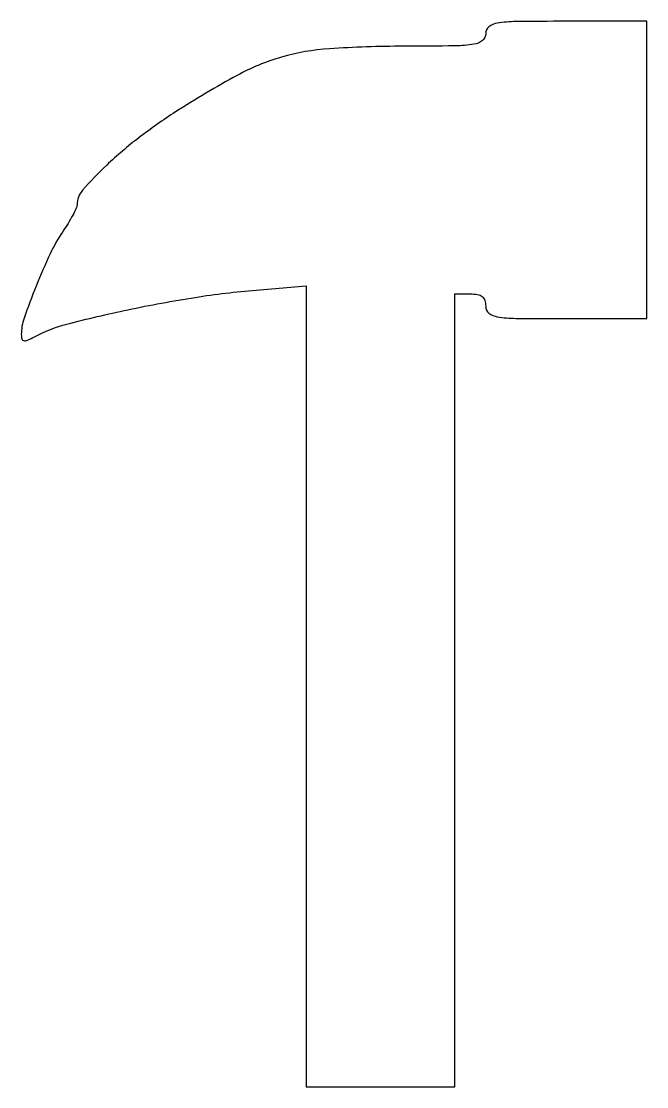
# Model space of a CAD drawing. Extents: x 0 to 101, y 0 to 172.
import ezdxf

# ---------------------------------------------------------------- set-up
doc = ezdxf.new("R2010")
doc.units = 0

msp = doc.modelspace()

# ---------------------------------------------------------------- linework, layer by layer
msp.add_lwpolyline([(75, 170, -0.22711), (74.468981, 168.891219, -0.132247), (73.090768, 168.284748, -0.034832), (70.044912, 168.034623, -0.002625), (61.75, 167.976143, 0.016075), (49.762161, 167.569023, 0.053606), (42.015311, 166.213651, 0.055037), (34.840862, 163.262235, 0.017605), (24.908093, 157.369566, 0.021044), (18.970179, 153.195245, 0.025569), (13.794824, 148.783274, 0.023485), (9.906518, 144.747312, 0.181919), (9, 142.33823, -0.112474), (8.882068, 141.8206, -0.011609), (8.310145, 140.698118, -0.013985), (7.550931, 139.379523, -0.010743), (6.651559, 137.982135, 0.038598), (4.661304, 134.475221, 0.014249), (2.390849, 129.259112, 0.011811), (0.446265, 124.068148, 0.083898), (0, 121.427304, 0.072024), (0.10236, 120.720394, 0.287501), (0.415995, 120.443482, 0.145975), (0.997354, 120.517424, 0.018749), (2.139387, 121.074597, -0.059354), (7.366857, 123.11917, -0.011651), (17.205053, 125.432688, -0.012967), (28.097384, 127.434219, -0.01815), (37.921638, 128.613842), (46, 129.287552), (46, 64.643776), (46, 0), (58, 0), (70, 0), (70, 64), (70, 128), (72.5, 128, -0.044917), (73.682766, 127.893532, -0.124434), (74.4375, 127.55, -0.149477), (74.857434, 126.935258, -0.07578), (75, 126, 0.224251), (75.522682, 124.893213, 0.134742), (76.875, 124.288462, 0.035495), (79.865477, 124.04363, 0.002682), (88, 124), (101, 124), (101, 148), (101, 172), (88, 172, 0.002682), (79.865477, 171.95637, 0.035495), (76.875, 171.711538, 0.134742), (75.522682, 171.106787, 0.224251)], format="xyb", close=True)

doc.saveas('drawing.dxf')
